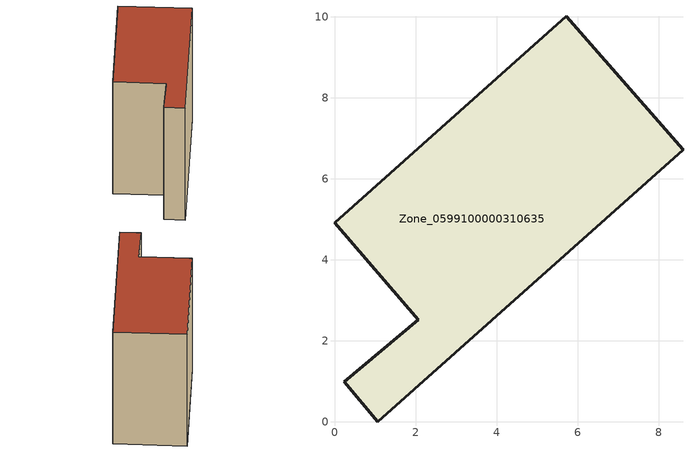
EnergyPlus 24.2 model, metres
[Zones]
Zone_0599100000310635
 floor ground (C_G): 5.72,10.02 8.6,6.72 1.06,0 0.23,0.99 2.07,2.53 0,4.92 z0
 wall outside (C_F): 8.6,6.72 5.72,10.02 0,4.92 2.07,2.53 0.23,0.99 1.06,0 8.6,6.72 z0:8.13
 roof outside (C_R): 1.06,0 8.6,6.72 5.72,10.02 0,4.92 2.07,2.53 0.23,0.99 z8.13
[BUILDING]
Pand.0599100000310635: North Axis=0; Terrain=City; Loads Convergence Tolerance Value=0.04; Temperature Convergence Tolerance Value=0.4; Solar Distribution=FullExterior; Maximum Number of Warmup Days=25; Minimum Number of Warmup Days=1
[Site:Location]
Rotterdam.The.Hague.AP_ZH_NLD Design_Conditions: Latitude=51.96; Longitude=4.45; Time Zone=1; Elevation=-4.5
[SITE:GROUNDTEMPERATURE:BUILDINGSURFACE]
18, 18, 18, 18, 18, 18, 18, 18, 18, 18, 18, 18
[MATERIAL] Thermal Absorptance=0.9; Solar Absorptance=0.7; Visible Absorptance=0.7
Name | Roughness | Thickness | Conductivity | Density | Specific Heat
G.TI.1946 | MediumSmooth | 0.15 | 1 | 540 | 1210
F.TI.1946 | Rough | 0.3 | 0.857143 | 1920 | 840
R.TI.1946 | MediumRough | 0.2 | 0.1 | 1500 | 1000
[CONSTRUCTION]
C_G: G.TI.1946
C_F: F.TI.1946
C_R: R.TI.1946
[ZONE]
Zone_0599100000310635: Type=1; Multiplier=1; Ceiling Height=Autocalculate; Volume=Autocalculate; Floor Area=autocalculate; Part of Total Floor Area=Yes
[ZONEINFILTRATION:DESIGNFLOWRATE]
Infil_Zone_0599100000310635: Zone or ZoneList or Space or SpaceList=Zone_0599100000310635; Schedule=AlwaysOn; Design Flow Rate Calculation Method=Flow/Area; Flow Rate per Floor Area=0.003; Constant Term Coefficient=1; Temperature Term Coefficient=0; Velocity Term Coefficient=0; Velocity Squared Term Coefficient=0
[HVACTEMPLATE:ZONE:IDEALLOADSAIRSYSTEM]
Zone_0599100000310635: Maximum Heating Supply Air Temperature=50; Minimum Cooling Supply Air Temperature=13; Maximum Heating Supply Air Humidity Ratio=0.0156; Minimum Cooling Supply Air Humidity Ratio=0.0077; Heating Limit=NoLimit; Cooling Limit=NoLimit; Dehumidification Control Type=ConstantSensibleHeatRatio; Cooling Sensible Heat Ratio=0.7; Dehumidification Setpoint=60; Humidification Control Type=None; Humidification Setpoint=30; Outdoor Air Method=None; Outdoor Air Flow Rate per Person=0.00944; Outdoor Air Flow Rate per Zone Floor Area=0; Outdoor Air Flow Rate per Zone=0; Demand Controlled Ventilation Type=None; Outdoor Air Economizer Type=NoEconomizer; Heat Recovery Type=None; Sensible Heat Recovery Effectiveness=0.7; Latent Heat Recovery Effectiveness=0.65
[ZONECONTROL:THERMOSTAT]
ThermostatControl_Zone_0599100000310635: Zone or ZoneList=Zone_0599100000310635; Control Type Schedule=DualSetpointControlType; Control 1=Thermostat_Zone_0599100000310635; Temperature Difference Between Cutout And Setpoint=0
[THERMOSTATSETPOINT:DUALSETPOINT]
Thermostat_Zone_0599100000310635: Heating Setpoint Temperature Schedule=HeatingSetpoint_Zone_0599100000310635; Cooling Setpoint Temperature Schedule=CoolingSetpoint_Zone_0599100000310635
[SCHEDULE:COMPACT]
HeatingSetpoint_Zone_0599100000310635: Through: 12/31, For: AllDays, Until: 24:00, 21
CoolingSetpoint_Zone_0599100000310635: Through: 12/31, For: AllDays, Until: 24:00, 24
DualSetpointControlType: Through: 12/31, For: AllDays, Until: 24:00, 4
AlwaysOn: Through: 12/31, For: AllDays, Until: 24:00, 1
